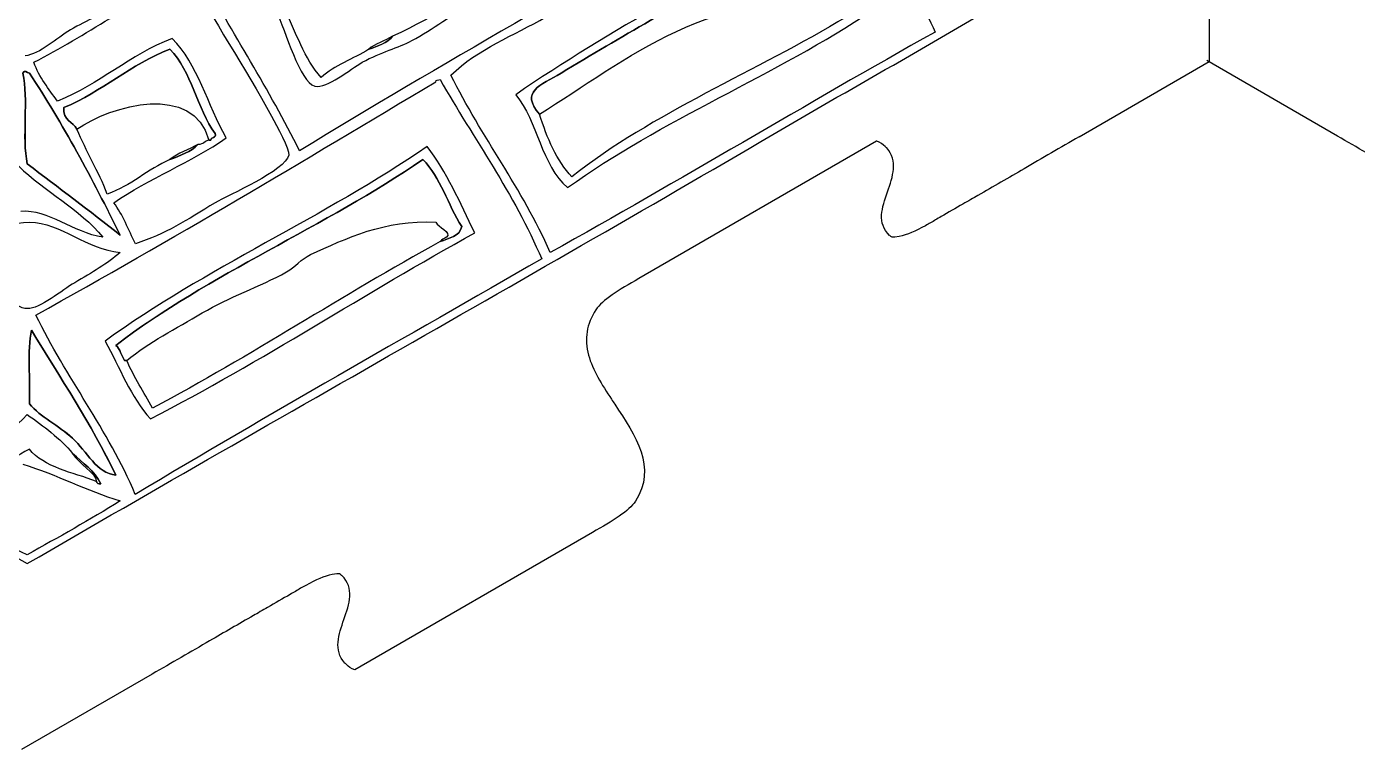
# Model space of a CAD drawing. Extents: x 6 to 958, y 3 to 221.
# Drawn here: x 295.7 to 400.4, y 3.6 to 60.5 of the extents above; entities that cross this region are included whole.
import ezdxf

# ---------------------------------------------------------------- set-up
doc = ezdxf.new("R2010")
doc.units = 0
doc.layers.get('0').update_dxf_attribs({"linetype": 'CONTINUOUS'})

msp = doc.modelspace()

# ---------------------------------------------------------------- linework, layer by layer
at = {"color": 7}
for points in [[(388.773, 69.42075), (388.7715, 69.42075), (388.74375, 57.67425)], [(388.752, 57.67575), (378.52125, 51.7635), (378.51675, 51.765), (378.52275, 51.771), (378.51825, 51.7725), (378.51675, 51.771)], [(398.862, 51.8295), (398.8605, 51.834), (388.57875, 57.786)], [(362.5845, 51.4245), (362.5875, 51.4275), (362.574, 51.4275), (343.8705, 40.62675), (343.872, 40.62975), (343.863, 40.62375)], [(340.2285, 20.64), (321.513, 9.83475)], [(305.574, 9.49125), (305.5695, 9.49275), (295.2735, 3.56325)]]:
    msp.add_lwpolyline(points, dxfattribs=at)
at = {"color": 5}
for points in [[(324.48225, 59.68875)], [(295.90575, 56.796)], [(310.0245, 51.5235)], [(309.17325, 51.183)], [(296.076, 36.5535)], [(302.70975, 35.36325)], [(301.179, 24.64725)]]:
    msp.add_lwpolyline(points, close=True, dxfattribs=at)
at = {"color": 7}
for points in [[(318.36, 55.776)], [(334.17825, 55.095)], [(298.6275, 54.075)], [(295.7355, 49.65225)], [(302.5395, 46.59)], [(301.689, 43.86825)], [(328.22625, 43.52775)], [(336.90075, 42.678)], [(295.7355, 38.25525)], [(301.85925, 35.7045)], [(295.7355, 29.9205)], [(299.30775, 28.04925)], [(304.24125, 23.6265)], [(295.7355, 18.864)]]:
    msp.add_lwpolyline(points, close=True, dxfattribs=at)
for points in [[(350.679, 71.085), (340.06725, 63.72225), (328.24125, 57.5745), (317.16825, 50.67225)], [(343.70475, 70.91475), (337.20225, 67.26825), (331.3545, 62.96625), (324.483, 59.68875)], [(357.82275, 69.21375), (349.93125, 64.518), (341.6325, 60.22875), (334.17825, 55.095)], [(214.7685, 64.96125), (241.6365, 49.2465), (268.58475, 33.61575), (295.73625, 18.18375)], [(337.75125, 56.796), (342.51975, 59.68275), (347.03925, 62.22375), (351.69975, 64.96125)], [(356.29275, 53.055), (363.02925, 57.006), (369.8835, 60.66975), (376.365, 64.96125)], [(364.28625, 65.47125), (365.124, 63.5295), (366.36375, 61.99275), (367.1775, 60.02775)], [(296.24625, 57.64725), (300.41325, 59.7735), (304.03725, 62.4435), (308.3235, 64.45125)], [(308.66325, 64.45125), (310.16475, 61.146), (312.92625, 57.201), (314.958, 53.3955)], [(317.16825, 50.67225), (314.76525, 55.5285), (311.892, 59.91), (309.3435, 64.6215)], [(302.7105, 62.40825), (301.77525, 61.416), (300.45675, 60.97575), (299.13825, 60.198)], [(318.86925, 56.45625), (317.55225, 57.91725), (316.869, 60.01275), (315.978, 61.9005)], [(326.013, 59.3475), (327.64275, 60.222), (329.1915, 61.45725), (330.9465, 62.409)], [(315.29775, 61.7295), (316.083, 60.117), (317.187, 56.06025), (318.36, 55.776)], [(329.07525, 56.62575), (331.20225, 58.72725), (334.04475, 59.73375), (336.5595, 61.21875)], [(338.262, 47.781), (345.594, 53.09325), (354.69, 56.6415), (362.2455, 61.731)], [(360.204, 61.21875), (353.1105, 56.91525), (344.95275, 53.6775), (338.60175, 48.6315)], [(299.13825, 60.198), (298.09125, 59.58075), (296.70525, 58.26525), (295.56675, 58.15575)], [(367.1775, 60.02775), (357.006, 54.324), (347.106, 48.348), (336.90075, 42.678)], [(307.1325, 59.51775), (303.77775, 58.22325), (301.44225, 55.9095), (298.11675, 54.58575)], [(298.6275, 54.075), (301.65675, 55.35375), (303.84375, 57.477), (306.96225, 58.668)], [(306.96225, 58.668), (308.6715, 56.97525), (309.0885, 53.991), (310.5345, 52.0335)], [(311.385, 51.6945), (309.93225, 54.26775), (309.1575, 57.5175), (307.1325, 59.51775)], [(322.61325, 58.668), (321.38325, 57.912), (319.90725, 57.40425), (318.86925, 56.45625)], [(322.101, 57.64725), (323.58675, 58.46325), (324.9435, 58.773), (326.013, 59.3475)], [(324.483, 59.68875), (324.0585, 59.151), (323.3205, 58.923), (322.61325, 58.668)], [(298.11675, 54.58575), (297.435, 55.5465), (296.6835, 56.4405), (296.24625, 57.64725)], [(318.36, 55.776), (319.33875, 55.5375), (321.1395, 57.117), (322.101, 57.64725)], [(388.57425, 57.78525), (388.57425, 57.7845), (388.57275, 57.783), (388.57425, 57.78225)], [(388.57875, 57.786), (388.57725, 57.78675), (388.57575, 57.7875), (388.57425, 57.78525)], [(388.57425, 57.78225), (388.57425, 57.78225), (388.57425, 57.78075), (388.57575, 57.78225)], [(388.74375, 57.67425), (388.74375, 57.67275), (388.74525, 57.67125), (388.74675, 57.67125)], [(388.74675, 57.68025), (388.74825, 57.68325), (388.7505, 57.68175), (388.752, 57.68025)], [(388.74675, 57.67125), (388.7505, 57.67125), (388.752, 57.67275), (388.752, 57.67425)], [(388.752, 57.68025), (388.7535, 57.67725), (388.7535, 57.67575), (388.752, 57.67575)], [(295.7355, 49.65225), (295.30875, 51.72), (295.84575, 54.753), (295.395, 56.79525)], [(295.395, 56.79525), (295.5195, 57.099), (295.704, 56.82075), (295.905, 56.79525)], [(295.905, 56.79525), (298.54425, 52.80075), (300.8565, 48.47925), (303.0495, 44.0385)], [(336.90075, 42.678), (334.67175, 47.7075), (331.488, 51.78075), (329.07525, 56.62575)], [(336.05025, 53.5635), (334.4835, 55.362), (336.11925, 55.809), (337.75125, 56.796)], [(296.4165, 37.746), (307.101, 43.67475), (317.4975, 49.8915), (327.885, 56.11725)], [(327.885, 56.11725), (327.88875, 56.28225), (328.09275, 56.2485), (328.22625, 56.2875)], [(328.22625, 56.2875), (330.89175, 51.58275), (334.0215, 47.3415), (336.2205, 42.168)], [(334.17825, 55.095), (335.8935, 53.01), (336.19725, 49.5165), (338.262, 47.781)], [(299.64825, 52.37325), (299.36025, 52.9935), (298.51575, 53.05575), (298.6275, 54.075)], [(338.60175, 48.6315), (337.38375, 49.90875), (336.64725, 51.666), (336.05025, 53.5635)], [(295.73625, 18.18375), (315.8655, 29.886), (336.309, 41.3355), (356.29275, 53.055)], [(302.0295, 47.27175), (301.35525, 49.092), (300.3705, 50.60175), (299.64825, 52.37325)], [(314.958, 53.3955), (315.3675, 52.6275), (316.41075, 50.81625), (316.3185, 50.33325)], [(302.5395, 46.59), (305.3025, 48.477), (308.65425, 49.77375), (311.385, 51.6945)], [(310.0245, 51.5235), (309.7005, 51.45), (309.59625, 51.15675), (309.17325, 51.183)], [(310.194, 51.5235), (310.137, 51.5235), (310.08, 51.5235), (310.0245, 51.5235)], [(310.5345, 52.0335), (310.62825, 51.657), (310.209, 51.792), (310.194, 51.5235)], [(363.23925, 51.01725), (363.09075, 51.15825), (362.86875, 51.37425), (362.5845, 51.4245)], [(378.51675, 51.771), (377.061, 50.934), (375.597, 50.085), (374.184, 49.26525)], [(403.38225, 49.22475), (401.904, 50.073), (400.37475, 50.952), (398.862, 51.8295)], [(327.204, 51.01275), (319.17525, 45.4905), (309.7155, 41.3985), (301.85925, 35.7045)], [(309.17325, 51.183), (308.63625, 50.58675), (307.782, 50.307), (306.96225, 49.99275)], [(316.3185, 50.33325), (316.0905, 49.1415), (311.5275, 47.19075), (310.53525, 46.59)], [(330.9465, 44.2095), (329.8215, 46.6005), (328.73325, 49.02675), (327.204, 51.01275)], [(363.37575, 50.90025), (363.345, 50.916), (363.29775, 50.96025), (363.23925, 51.01725)], [(363.44025, 47.45475), (363.8535, 48.648), (364.281, 49.88325), (363.37575, 50.90025)], [(295.0545, 49.482), (297.1095, 47.454), (299.86125, 46.1235), (301.689, 43.86825)], [(303.0495, 44.0385), (300.65325, 45.95175), (298.18725, 47.7945), (295.7355, 49.65225)], [(306.96225, 49.99275), (305.196, 49.20825), (303.91875, 47.93325), (302.0295, 47.27175)], [(302.70975, 35.364), (310.02675, 40.974), (319.21425, 44.71425), (326.865, 49.99275)], [(326.865, 49.99275), (328.25775, 48.6075), (328.84725, 46.419), (329.92575, 44.72025)], [(374.184, 49.26525), (372.984, 48.57), (371.7465, 47.8515), (370.5555, 47.1675)], [(363.603, 44.0175), (362.5875, 44.9925), (363.0015, 46.1895), (363.44025, 47.45475)], [(370.5555, 47.1675), (370.191, 46.95825), (369.78825, 46.7265), (369.36675, 46.48275)], [(304.242, 43.359), (303.70575, 44.46825), (303.255, 45.66075), (302.5395, 46.59)], [(310.53525, 46.59), (308.26875, 45.21975), (306.6165, 44.12325), (304.242, 43.359)], [(369.36675, 46.48275), (368.81175, 46.16325), (368.2245, 45.825), (367.65225, 45.49575)], [(289.101, 42.33675), (291.52875, 42.816), (293.436, 45.1005), (295.905, 45.0585)], [(301.689, 43.86825), (299.331, 44.241), (297.42075, 46.06575), (295.22475, 45.9105)], [(295.905, 45.0585), (298.43475, 45.01725), (300.3825, 42.9075), (303.0495, 42.678)], [(367.22625, 45.24525), (366.9555, 45.0825), (366.7005, 44.93025), (366.42225, 44.784)], [(367.65225, 45.49575), (367.506, 45.411), (367.36275, 45.32625), (367.22625, 45.24525)], [(305.4315, 29.58075), (314.259, 34.13475), (322.31025, 39.46425), (330.9465, 44.2095)], [(329.92575, 44.72025), (329.7735, 43.90875), (328.90275, 43.81425), (328.22625, 43.52775)], [(363.651, 43.9755), (363.636, 43.99725), (363.62475, 44.01375), (363.603, 44.0175)], [(366.42225, 44.784), (365.6385, 44.37375), (364.98975, 44.0475), (364.36275, 43.9215)], [(328.22625, 43.52775), (320.53725, 39.3105), (313.38675, 34.554), (305.60175, 30.432)], [(364.36275, 43.9215), (363.76425, 43.8), (363.6915, 43.911), (363.651, 43.9755)], [(303.0495, 42.678), (302.0475, 41.80425), (300.828, 41.09325), (299.47725, 40.29675)], [(336.2205, 42.168), (325.53375, 36.01575), (314.7555, 29.95275), (304.24125, 23.6265)], [(295.7355, 38.25525), (294.76125, 38.286), (293.22, 39.789), (292.33275, 40.29675)], [(299.47725, 40.29675), (298.48575, 39.71175), (296.73225, 38.223), (295.7355, 38.25525)], [(343.863, 40.62375), (342.3045, 39.72375), (340.9755, 38.91825), (340.488, 38.1675)], [(304.24125, 23.6265), (302.0715, 28.7715), (298.79925, 32.81475), (296.4165, 37.746)], [(340.488, 38.1675), (339.753, 37.03425), (339.564, 35.865), (339.90975, 34.59)], [(295.905, 30.771), (295.99725, 32.66475), (295.7085, 34.938), (296.07525, 36.55425)], [(296.07525, 36.55425), (298.33425, 32.8035), (300.74625, 29.20575), (302.70975, 25.158)], [(301.85925, 35.7045), (303.0135, 33.62625), (303.89325, 31.275), (305.4315, 29.58075)], [(303.39, 34.17375), (303.138, 34.54575), (303.0585, 35.09025), (302.70975, 35.364)], [(339.90975, 34.59), (340.2285, 33.42075), (340.94625, 32.2815), (341.715, 31.11825)], [(303.56025, 34.17375), (303.504, 34.17375), (303.447, 34.17375), (303.39, 34.17375)], [(305.60175, 30.432), (304.92075, 31.6785), (304.149, 32.835), (303.56025, 34.17375)], [(299.30775, 28.04925), (298.2, 29.0655), (296.79225, 29.6985), (295.905, 30.771)], [(341.715, 31.11825), (341.79975, 30.99225), (341.88525, 30.86475), (341.96925, 30.73725)], [(341.96925, 30.73725), (343.61025, 28.275), (345.30675, 25.72725), (343.5975, 23.09175)], [(289.95225, 24.3075), (291.6195, 26.439), (293.88975, 27.9675), (295.7355, 29.9205)], [(295.7355, 29.9205), (297.015, 28.989), (298.311, 28.074), (299.30775, 26.859)], [(302.70975, 25.158), (301.2045, 25.26525), (300.41175, 27.03675), (299.30775, 28.04925)], [(295.905, 27.1995), (294.01125, 26.14575), (292.21875, 24.9885), (289.95225, 24.3075)], [(301.179, 24.648), (299.31075, 25.38675), (297.05625, 25.7415), (295.905, 27.1995)], [(299.30775, 26.859), (300.09, 26.10975), (301.02, 25.509), (301.51875, 24.47775)], [(295.39575, 26.0085), (298.077, 25.17375), (300.3615, 23.943), (303.05025, 23.1165)], [(301.51875, 24.47775), (301.3215, 24.45), (301.2165, 24.5145), (301.179, 24.648)], [(303.05025, 23.1165), (300.67575, 21.63525), (298.18575, 20.2695), (295.7355, 18.864)], [(343.5975, 23.09175), (343.10775, 22.3395), (341.781, 21.53625), (340.2285, 20.64)], [(295.7355, 18.864), (293.2665, 20.022), (291.099, 21.4845), (288.76125, 22.776)], [(319.728, 17.34075), (319.09875, 17.21325), (318.45, 16.8885), (317.66475, 16.476)], [(320.4465, 17.28375), (320.40225, 17.35125), (320.3295, 17.46225), (319.728, 17.34075)], [(320.49225, 17.2455), (320.47125, 17.2485), (320.46, 17.26425), (320.4465, 17.28375)], [(320.6595, 13.797), (321.07725, 15.0105), (321.513, 16.266), (320.49225, 17.2455)], [(316.434, 15.76275), (315.84075, 15.42225), (315.22875, 15.0705), (314.6535, 14.73825)], [(316.8375, 16.00275), (316.70775, 15.92475), (316.57275, 15.8445), (316.434, 15.76275)], [(317.66475, 16.476), (317.379, 16.32525), (317.1165, 16.1685), (316.8375, 16.00275)], [(314.6535, 14.73825), (314.25525, 14.5095), (313.875, 14.2905), (313.53075, 14.0925)], [(313.53075, 14.0925), (312.40125, 13.44225), (311.22675, 12.7605), (310.08975, 12.10275)], [(320.721, 10.3605), (319.821, 11.373), (320.24625, 12.6045), (320.6595, 13.797)], [(310.08975, 12.10275), (308.616, 11.247), (307.0905, 10.36275), (305.574, 9.49125)], [(320.8575, 10.242), (320.799, 10.299), (320.75175, 10.34325), (320.721, 10.3605)], [(321.513, 9.83475), (321.2295, 9.88725), (321.00675, 10.10025), (320.8575, 10.242)]]:
    msp.add_open_spline(points, degree=3, dxfattribs=at)
at = {"color": 5}
for points in [[(351.699, 64.9605), (347.0385, 62.22375), (342.51975, 59.682), (337.7505, 56.79525)], [(336.0495, 53.56275), (342.71925, 57.71175), (350.12625, 64.017), (360.03375, 61.899)], [(306.96225, 58.668), (303.84375, 57.47775), (301.65675, 55.3545), (298.6275, 54.075)], [(310.5345, 52.0335), (309.0885, 53.991), (308.6715, 56.97525), (306.96225, 58.668)], [(324.48225, 59.68875), (323.88, 59.32725), (323.11875, 59.12475), (322.6125, 58.668)], [(322.6125, 58.668), (323.31975, 58.92225), (324.05775, 59.151), (324.48225, 59.68875)], [(295.39575, 56.796), (295.8465, 54.75375), (295.30875, 51.72), (295.73625, 49.653)], [(295.90575, 56.796), (295.70475, 56.8215), (295.52025, 57.09975), (295.39575, 56.796)], [(303.05025, 44.04), (300.8565, 48.47925), (298.545, 52.8015), (295.90575, 56.796)], [(337.7505, 56.79525), (336.1185, 55.809), (334.48275, 55.362), (336.0495, 53.56275)], [(299.6475, 52.3725), (302.3445, 54.3), (308.85675, 56.03475), (310.0245, 51.5235)], [(298.6275, 54.075), (298.51575, 53.05575), (299.36025, 52.9935), (299.6475, 52.3725)], [(310.0245, 51.5235), (310.08, 51.5235), (310.137, 51.5235), (310.194, 51.5235)], [(310.194, 51.5235), (310.209, 51.792), (310.6275, 51.65625), (310.5345, 52.0335)], [(309.17325, 51.183), (308.457, 50.76525), (307.5825, 50.5065), (306.96225, 49.99275)], [(306.96225, 49.99275), (307.782, 50.307), (308.637, 50.58675), (309.17325, 51.183)], [(295.73625, 49.653), (298.188, 47.7945), (300.65325, 45.95175), (303.05025, 44.04)], [(326.865, 49.992), (319.21425, 44.71425), (310.0275, 40.97325), (302.70975, 35.36325)], [(329.92575, 44.7195), (328.84725, 46.41825), (328.25775, 48.6075), (326.865, 49.992)], [(318.0195, 42.50775), (320.84775, 43.79025), (323.83125, 45.2625), (327.88575, 45.0585)], [(327.88575, 45.0585), (328.07775, 44.67675), (329.136, 44.27925), (328.7355, 43.86825)], [(328.22625, 43.52775), (328.90275, 43.81425), (329.7735, 43.90875), (329.92575, 44.7195)], [(328.7355, 43.86825), (328.5345, 43.78725), (328.35075, 43.68675), (328.22625, 43.52775)], [(316.14825, 41.1465), (316.82175, 41.51925), (317.298, 42.18075), (318.0195, 42.50775)], [(309.51375, 37.914), (311.637, 39.1755), (313.9875, 39.9555), (316.14825, 41.1465)], [(303.56025, 34.173), (305.35125, 35.643), (307.404, 36.6615), (309.51375, 37.914)], [(296.076, 36.5535), (295.70925, 34.93725), (295.998, 32.664), (295.90575, 30.77025)], [(302.7105, 25.15725), (300.747, 29.205), (298.33425, 32.80275), (296.076, 36.5535)], [(302.70975, 35.36325), (303.0585, 35.0895), (303.138, 34.545), (303.39, 34.173)], [(303.39, 34.173), (303.447, 34.173), (303.50325, 34.173), (303.56025, 34.173)], [(295.90575, 30.77025), (296.79225, 29.69775), (298.20075, 29.06475), (299.3085, 28.0485)], [(299.3085, 28.0485), (300.4125, 27.03675), (301.20525, 25.2645), (302.7105, 25.15725)], [(301.51875, 24.477), (301.02, 25.50825), (300.09, 26.109), (299.30775, 26.85825)], [(299.30775, 26.85825), (299.75025, 26.0505), (301.161, 25.314), (301.179, 24.64725)], [(301.179, 24.64725), (301.2165, 24.5145), (301.32075, 24.44925), (301.51875, 24.477)]]:
    msp.add_open_spline(points, degree=3, dxfattribs=at)

doc.saveas('drawing.dxf')
